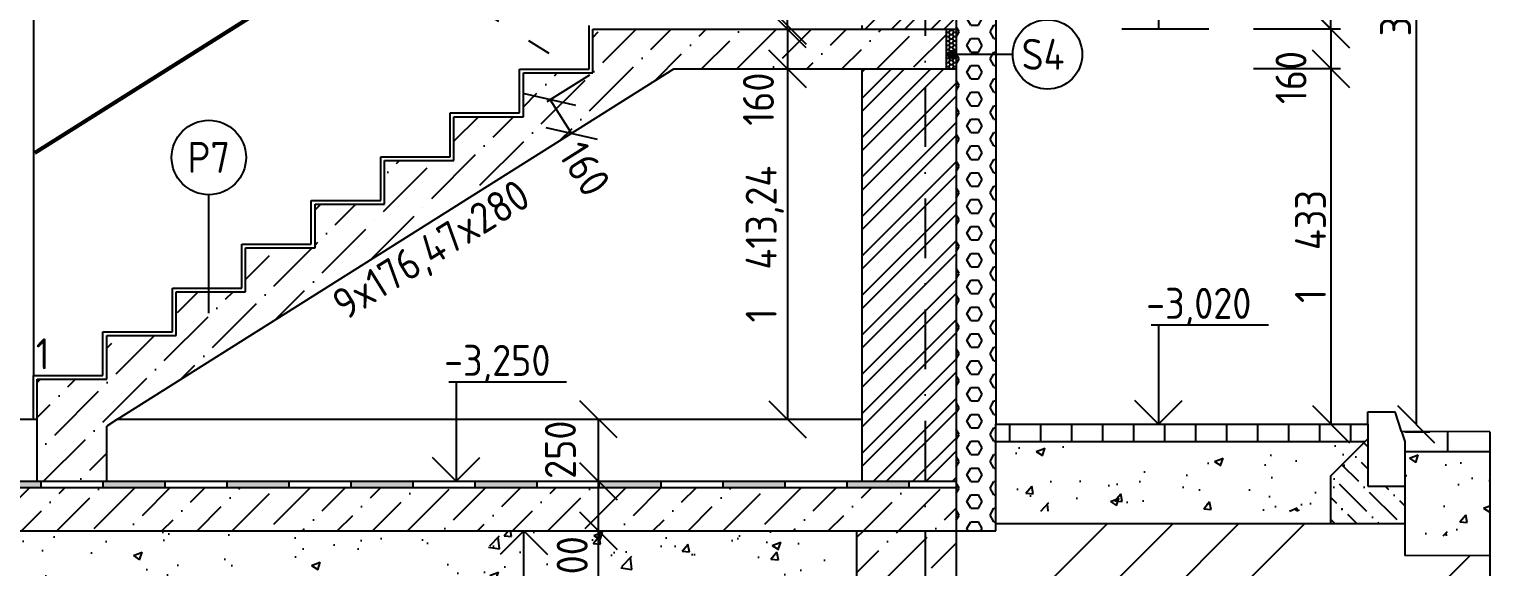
# Model space of a CAD drawing. Extents: x 3792242 to 5145247, y -1546315 to -1031918.
# Drawn here: x 3945978 to 3951867, y -1505355 to -1503187 of the extents above; entities that cross this region are included whole.
import ezdxf

# ---------------------------------------------------------------- set-up
doc = ezdxf.new("R2010")
doc.units = 0
doc.header["$MEASUREMENT"] = 0
doc.linetypes.add('ACAD_ISO03W100', pattern=[30, 12, -18])
doc.linetypes.add('BODKOCIARKOVANA_3', pattern=[5.6, 3, -1.3, 0, -1.3])
doc.layers.get('0').update_dxf_attribs({"linetype": 'CONTINUOUS'})
doc.layers.get('Defpoints').update_dxf_attribs({"color": 61, "linetype": 'CONTINUOUS'})
for name, color, linetype in [('KÓTY', 4, 'CONTINUOUS'), ('MÚRY', 1, 'CONTINUOUS'), ('OKNÁ', 143, 'CONTINUOUS'), ('osi', 253, 'CONTINUOUS'), ('POZEMOK', 7, 'CONTINUOUS'), ('TENKÁ', 7, 'CONTINUOUS'), ('ŠRAFY', 82, 'CONTINUOUS'), ('šrafy-múry', 8, 'CONTINUOUS')]:
    doc.layers.add(name, color=color, linetype=linetype)
doc.styles.add('STYLE1', font='isocp.shx')
doc.dimstyles.new('STANDARD-50', dxfattribs={"dimtxt": 125, "dimasz": 150, "dimexe": 10, "dimexo": 200, "dimgap": 20, "dimtad": 1, "dimdsep": 46, "dimlunit": 6, "dimtxsty": 'STYLE1', "dimblk1": 'OBLIQUE', "dimblk2": 'OBLIQUE', "dimsah": 1, "dimcen": 2.5, "dimse1": 1, "dimse2": 1, "dimadec": 0, "dimazin": 0, "dimtfac": 1, "dimtmove": 1, "dimatfit": 3, "dimldrblk": 'OBLIQUE', "dimfxl": 1, "dimtolj": 1, "dimtzin": 0, "dimarcsym": 0})
pattern_1 = [(45, (0, 7000), (53.0330086, 194.4543648), [250, -50, 0, -50])]

# ---------------------------------------------------------------- blocks, each defined once
blk = doc.blocks.new('_OBLIQUE')
at = {"color": 0, "linetype": 'ByBlock'}
blk.add_line((-0.5, -0.5), (0.5, 0.5), dxfattribs=at)
blk = doc.blocks.new('*D31772')
at = {"layer": 'Defpoints', "color": 0}
for p in [(3949335, -1503187.035), (3949035.5, -1503347.035), (3949335, -1503347.035)]:
    blk.add_point(p, dxfattribs=at)
at = {"layer": 'KÓTY', "color": 0, "lineweight": -2, "ltscale": 0.25}
blk.add_line((3949035.5, -1503187.035), (3949035.5, -1503347.035), dxfattribs=at)
at = {"layer": 'KÓTY', "color": 0, "linetype": 'ByBlock', "lineweight": -2, "xscale": 150, "yscale": 150, "zscale": 150}
for p, rotation in [((3949035.5, -1503187.035), 90), ((3949035.5, -1503347.035), 270)]:
    blk.add_blockref('_OBLIQUE', p, dxfattribs=dict(at, rotation=rotation))
at = {"layer": 'KÓTY', "color": 0, "insert": (3948918, -1503469), "char_height": 125, "attachment_point": 5, "rotation": 90, "style": 'STYLE1'}
blk.add_mtext('\\A1;160', dxfattribs=at)
blk = doc.blocks.new('*D31777')
at = {"layer": 'Defpoints', "color": 0}
for p in [(3949335, -1503347), (3949035.5, -1504760.3), (3949335, -1504760.3)]:
    blk.add_point(p, dxfattribs=at)
at = {"layer": 'KÓTY', "color": 0, "lineweight": -2, "ltscale": 0.25}
blk.add_line((3949035.5, -1503347), (3949035.5, -1504760.3), dxfattribs=at)
at = {"layer": 'KÓTY', "color": 0, "linetype": 'ByBlock', "lineweight": -2, "xscale": 150, "yscale": 150, "zscale": 150}
for p, rotation in [((3949035.5, -1503347), 90), ((3949035.5, -1504760.3), 270)]:
    blk.add_blockref('_OBLIQUE', p, dxfattribs=dict(at, rotation=rotation))
at = {"layer": 'KÓTY', "color": 0, "insert": (3948943.6, -1504053.7), "char_height": 125, "attachment_point": 5, "rotation": 90, "style": 'STYLE1'}
blk.add_mtext('\\A1;1ﾠ413,24', dxfattribs=at)
blk = doc.blocks.new('*D31778')
at = {"layer": 'Defpoints', "color": 0}
for p in [(3949035.5, -1503172.035), (3949335, -1503172.035), (3949335, -1503187.035)]:
    blk.add_point(p, dxfattribs=at)
at = {"layer": 'KÓTY', "color": 0, "lineweight": -2, "ltscale": 0.25}
for p, q in [((3949035.5, -1503172.035), (3949035.5, -1503022.035)), ((3949035.5, -1503187.035), (3949035.5, -1503172.035)), ((3949035.5, -1503187.035), (3949035.5, -1503337.035))]:
    blk.add_line(p, q, dxfattribs=at)
at = {"layer": 'KÓTY', "color": 0, "linetype": 'ByBlock', "lineweight": -2, "xscale": 150, "yscale": 150, "zscale": 150}
for p, rotation in [((3949035.5, -1503172.035), 270), ((3949035.5, -1503187.035), 90)]:
    blk.add_blockref('_OBLIQUE', p, dxfattribs=dict(at, rotation=rotation))
at = {"layer": 'KÓTY', "color": 0, "insert": (3948927.5, -1503031.5), "char_height": 125, "attachment_point": 5, "rotation": 90, "style": 'STYLE1'}
blk.add_mtext('\\A1;15', dxfattribs=at)
blk = doc.blocks.new('*D31779')
at = {"layer": 'Defpoints', "color": 0}
for p in [(3949035.5, -1500347), (3949335, -1500347), (3949335, -1503172)]:
    blk.add_point(p, dxfattribs=at)
at = {"layer": 'KÓTY', "color": 0, "lineweight": -2, "ltscale": 0.25}
blk.add_line((3949035.5, -1503172), (3949035.5, -1500347), dxfattribs=at)
at = {"layer": 'KÓTY', "color": 0, "linetype": 'ByBlock', "lineweight": -2, "xscale": 150, "yscale": 150, "zscale": 150}
for p, rotation in [((3949035.5, -1500347), 90), ((3949035.5, -1503172), 270)]:
    blk.add_blockref('_OBLIQUE', p, dxfattribs=dict(at, rotation=rotation))
at = {"layer": 'KÓTY', "color": 0, "insert": (3948953, -1501759.5), "char_height": 125, "attachment_point": 5, "rotation": 90, "style": 'STYLE1'}
blk.add_mtext('\\A1;2ﾠ825', dxfattribs=at)
blk = doc.blocks.new('*D39601')
at = {"layer": 'Defpoints', "color": 0}
for p in [(3948273, -1505210.3), (3948273, -1505210.3), (3948273, -1506360.3)]:
    blk.add_point(p, dxfattribs=at)
at = {"layer": 'KÓTY', "color": 0, "lineweight": -2, "ltscale": 0.25}
blk.add_line((3948273, -1506360.3), (3948273, -1505210.3), dxfattribs=at)
at = {"layer": 'KÓTY', "color": 0, "linetype": 'ByBlock', "lineweight": -2, "xscale": 150, "yscale": 150, "zscale": 150}
for p, rotation in [((3948273, -1505210.3), 90), ((3948273, -1506360.3), 270)]:
    blk.add_blockref('_OBLIQUE', p, dxfattribs=dict(at, rotation=rotation))
at = {"layer": 'KÓTY', "color": 0, "insert": (3948190.5, -1505785.3), "char_height": 125, "attachment_point": 5, "rotation": 90, "style": 'STYLE1'}
blk.add_mtext('\\A1;1ﾠ150', dxfattribs=at)
blk = doc.blocks.new('*D39604')
at = {"layer": 'Defpoints', "color": 0}
for p in [(3948273, -1505010.3), (3948273, -1505010.3), (3948273, -1505210.3)]:
    blk.add_point(p, dxfattribs=at)
at = {"layer": 'KÓTY', "color": 0, "lineweight": -2, "ltscale": 0.25}
blk.add_line((3948273, -1505210.3), (3948273, -1505010.3), dxfattribs=at)
at = {"layer": 'KÓTY', "color": 0, "linetype": 'ByBlock', "lineweight": -2, "xscale": 150, "yscale": 150, "zscale": 150}
for p, rotation in [((3948273, -1505010.3), 90), ((3948273, -1505210.3), 270)]:
    blk.add_blockref('_OBLIQUE', p, dxfattribs=dict(at, rotation=rotation))
at = {"layer": 'KÓTY', "color": 0, "insert": (3948167, -1505347), "char_height": 125, "attachment_point": 5, "rotation": 90, "style": 'STYLE1'}
blk.add_mtext('\\A1;200', dxfattribs=at)
blk = doc.blocks.new('*D39605')
at = {"layer": 'Defpoints', "color": 0}
for p in [(3948273, -1504760.3), (3948273, -1504760.3), (3948273, -1505010.3)]:
    blk.add_point(p, dxfattribs=at)
at = {"layer": 'KÓTY', "color": 0, "lineweight": -2, "ltscale": 0.25}
blk.add_line((3948273, -1505010.3), (3948273, -1504760.3), dxfattribs=at)
at = {"layer": 'KÓTY', "color": 0, "linetype": 'ByBlock', "lineweight": -2, "xscale": 150, "yscale": 150, "zscale": 150}
for p, rotation in [((3948273, -1504760.3), 90), ((3948273, -1505010.3), 270)]:
    blk.add_blockref('_OBLIQUE', p, dxfattribs=dict(at, rotation=rotation))
at = {"layer": 'KÓTY', "color": 0, "insert": (3948119.5, -1504883), "char_height": 125, "attachment_point": 5, "rotation": 90, "style": 'STYLE1'}
blk.add_mtext('\\A1;250', dxfattribs=at)
blk = doc.blocks.new('*D49320')
at = {"layer": 'Defpoints', "color": 0}
for p in [(3949715, -1503187.035), (3949715, -1503347.035), (3951226.5, -1503347.035)]:
    blk.add_point(p, dxfattribs=at)
at = {"layer": 'KÓTY', "color": 0, "lineweight": -2, "ltscale": 0.25}
blk.add_line((3951226.5, -1503187.035), (3951226.5, -1503347.035), dxfattribs=at)
at = {"layer": 'KÓTY', "color": 0, "linetype": 'ByBlock', "lineweight": -2, "xscale": 150, "yscale": 150, "zscale": 150}
for p, rotation in [((3951226.5, -1503187.035), 90), ((3951226.5, -1503347.035), 270)]:
    blk.add_blockref('_OBLIQUE', p, dxfattribs=dict(at, rotation=rotation))
at = {"layer": 'KÓTY', "color": 0, "insert": (3951065.5, -1503382), "char_height": 125, "attachment_point": 5, "rotation": 90, "style": 'STYLE1'}
blk.add_mtext('\\A1;160', dxfattribs=at)
blk = doc.blocks.new('*D49328')
at = {"layer": 'Defpoints', "color": 0}
for p in [(3949925, -1501180.3), (3949875, -1504780.3), (3951569.5, -1504780.3)]:
    blk.add_point(p, dxfattribs=at)
at = {"layer": 'KÓTY', "color": 0, "lineweight": -2, "ltscale": 0.25}
blk.add_line((3951569.5, -1501180.3), (3951569.5, -1504780.3), dxfattribs=at)
at = {"layer": 'KÓTY', "color": 0, "linetype": 'ByBlock', "lineweight": -2, "xscale": 150, "yscale": 150, "zscale": 150}
for p, rotation in [((3951569.5, -1501180.3), 90), ((3951569.5, -1504780.3), 270)]:
    blk.add_blockref('_OBLIQUE', p, dxfattribs=dict(at, rotation=rotation))
at = {"layer": 'KÓTY', "color": 0, "insert": (3951487, -1502980.3), "char_height": 125, "attachment_point": 5, "rotation": 90, "style": 'STYLE1'}
blk.add_mtext('\\A1;3ﾠ600', dxfattribs=at)
blk = doc.blocks.new('*D49339')
at = {"layer": 'Defpoints', "color": 0}
for p in [(3951226.5, -1501210.3), (3951226.5, -1501210.3), (3951226.5, -1503187.3)]:
    blk.add_point(p, dxfattribs=at)
at = {"layer": 'KÓTY', "color": 0, "lineweight": -2, "ltscale": 0.25}
blk.add_line((3951226.5, -1503187.3), (3951226.5, -1501210.3), dxfattribs=at)
at = {"layer": 'KÓTY', "color": 0, "linetype": 'ByBlock', "lineweight": -2, "xscale": 150, "yscale": 150, "zscale": 150}
for p, rotation in [((3951226.5, -1501210.3), 90), ((3951226.5, -1503187.3), 270)]:
    blk.add_blockref('_OBLIQUE', p, dxfattribs=dict(at, rotation=rotation))
at = {"layer": 'KÓTY', "color": 0, "insert": (3951144, -1502198.8), "char_height": 125, "attachment_point": 5, "rotation": 90, "style": 'STYLE1'}
blk.add_mtext('\\A1;1ﾠ977', dxfattribs=at)
blk = doc.blocks.new('*D49340')
at = {"layer": 'Defpoints', "color": 0}
for p in [(3951226.5, -1503347), (3951226.5, -1504780), (3951226.5, -1504780)]:
    blk.add_point(p, dxfattribs=at)
at = {"layer": 'KÓTY', "color": 0, "lineweight": -2, "ltscale": 0.25}
blk.add_line((3951226.5, -1503347), (3951226.5, -1504780), dxfattribs=at)
at = {"layer": 'KÓTY', "color": 0, "linetype": 'ByBlock', "lineweight": -2, "xscale": 150, "yscale": 150, "zscale": 150}
for p, rotation in [((3951226.5, -1503347), 90), ((3951226.5, -1504780), 270)]:
    blk.add_blockref('_OBLIQUE', p, dxfattribs=dict(at, rotation=rotation))
at = {"layer": 'KÓTY', "color": 0, "insert": (3951144, -1504063.5), "char_height": 125, "attachment_point": 5, "rotation": 90, "style": 'STYLE1'}
blk.add_mtext('\\A1;1ﾠ433', dxfattribs=at)

msp = doc.modelspace()

# ---------------------------------------------------------------- hatches: boundary and pattern name
at = {"layer": 'TENKÁ'}
h = msp.add_hatch(color=256, dxfattribs=at)
h.dxf.hatch_style = 1
h.paths.add_polyline_path([(3949697.5, -1503273.676, -2.41421356), (3949682.5, -1503288.676, -0.41421356)])
at = {"layer": 'TENKÁ', "ltscale": 0.25}
for points in [[(3946025, -1505010.27), (3945775, -1505010.27), (3945775, -1505035.27), (3946025, -1505035.27)], [(3946525, -1505010.27), (3946275, -1505010.27), (3946275, -1505035.27), (3946525, -1505035.27)], [(3947025, -1505010.27), (3946775, -1505010.27), (3946775, -1505035.27), (3947025, -1505035.27)], [(3947525, -1505010.27), (3947275, -1505010.27), (3947275, -1505035.27), (3947525, -1505035.27)], [(3948025, -1505010.27), (3947775, -1505010.27), (3947775, -1505035.27), (3948025, -1505035.27)], [(3948525, -1505010.27), (3948275, -1505010.27), (3948275, -1505035.27), (3948525, -1505035.27)], [(3949025, -1505010.27), (3948775, -1505010.27), (3948775, -1505035.27), (3949025, -1505035.27)], [(3949525, -1505010.27), (3949275, -1505010.27), (3949275, -1505035.27), (3949525, -1505035.27)]]:
    msp.add_hatch(color=256, dxfattribs=at).paths.add_polyline_path(points)
at = {"layer": 'ŠRAFY'}
h = msp.add_hatch(dxfattribs=at)
h.set_pattern_fill('ANSI32', color=256, scale=300)
h.paths.add_polyline_path([(3949715, -1501210.27), (3949335, -1501210.27), (3949335, -1503172.035), (3949335, -1503187.035), (3949715, -1503187.035)])
h = msp.add_hatch(dxfattribs=at)
h.set_pattern_fill('HEX', color=256, scale=250)
h.set_pattern_definition([(0, (-512070, 16000), (0, 54.12658774), [31.25, -62.5]), (120, (-512070, 16000), (-46.875, -27.06329387), [31.25, -62.5]), (60, (-512038.75, 16000), (-46.875, 27.06329387), [31.25, -62.5])])
h.paths.add_polyline_path([(3949715, -1505210.27), (3949875, -1505210.27), (3949875, -1505180.27), (3949875, -1504850.27), (3949875, -1504780.27), (3949875, -1501210.27), (3949715, -1501210.27), (3949715, -1501680.27), (3949715, -1502330.27), (3949715, -1503187.035), (3949715, -1503347.035), (3949715, -1505010.27), (3949715, -1505035.27), (3949715, -1505210.27)])
h = msp.add_hatch(dxfattribs=at)
h.set_pattern_fill('HONEY', color=256, scale=80)
h.set_pattern_definition([(0, (-507094, 1000), (15, 8.660254038), [10, -20]), (120, (-507094, 1000), (-15, 8.660254038), [10, -20]), (60, (-507094, 1000), (4e-15, 17.320508076), [-20, 10])])
h.paths.add_polyline_path([(3949675, -1503347.035), (3949715, -1503347.035), (3949715, -1503187.035), (3949675, -1503187.035)])
h = msp.add_hatch(dxfattribs=at)
h.set_pattern_fill('ANSI32', color=256, scale=300)
h.paths.add_polyline_path([(3949715, -1505010.27), (3949715, -1503347.035), (3949335, -1503347.035), (3949335, -1504760.27), (3949335, -1505010.27), (3949715, -1505010.27)])
at = {"layer": 'ŠRAFY', "ltscale": 0.25}
h = msp.add_hatch(dxfattribs=at)
h.set_pattern_fill('ANSI34', color=256, scale=1500)
h.paths.add_polyline_path([(3951525, -1505180.27), (3951225, -1505180.27), (3949875, -1505180.27), (3949875, -1505210.27), (3949715, -1505210.27), (3949715, -1506360.27), (3950015, -1506360.27), (3950015, -1507160.27), (3949015, -1507160.27), (3947956.5, -1507160.27), (3945950, -1507160.27), (3943750, -1507160.27), (3943750, -1506360.27), (3942100, -1506360.27), (3942100, -1507160.27), (3939700, -1507160.27), (3939700, -1506360.27), (3938032.5, -1506360.27), (3937870.5, -1506360.27), (3937319, -1506360.27), (3937135, -1506360.27), (3937135, -1507160.27), (3935335, -1507160.27), (3935335, -1506360.27), (3934935, -1505960.27), (3903845, -1505960.27), (3903845, -1506760.27), (3901845, -1506760.27), (3901845, -1505960.27), (3901323.5, -1505960.27), (3900802.5, -1505960.27), (3900610, -1505960.27), (3899430, -1505960.27), (3899430, -1506760.27), (3896930, -1506760.27), (3896930, -1505960.27), (3895480, -1505960.27), (3895480, -1506760.27), (3892980, -1506760.27), (3892980, -1505960.27), (3892032.5, -1505960.27), (3891870.5, -1505960.27), (3891319, -1505960.27), (3890565, -1505960.27), (3890565, -1506760.27), (3888565, -1506760.27), (3888565, -1505960.27), (3887418.96, -1503975.27), (3887208.5, -1503975.27), (3886961.737, -1503975.27), (3886755, -1503975.27), (3886755, -1508373.5), (3951867, -1508373.5), (3951867, -1505310.613), (3951525, -1505310.271)])
h.paths.add_polyline_path([(3937808.889, -1506585.2), (3938327.738, -1506585.2), (3938327.738, -1506785.249), (3937808.889, -1506785.249)], flags=24)
h.paths.add_polyline_path([(3937377, -1506904.07), (3937377, -1506616.471), (3937627, -1506616.471), (3937627, -1506904.07)], flags=24)
h.paths.add_polyline_path([(3900353.889, -1506185.2), (3900860.238, -1506185.2), (3900860.238, -1506385.249), (3900353.889, -1506385.249)], flags=24)
h.paths.add_polyline_path([(3900911.5, -1506504.07), (3900911.5, -1506216.471), (3901161.5, -1506216.471), (3901161.5, -1506504.07)], flags=24)
h.paths.add_polyline_path([(3891808.889, -1506185.2), (3892315.238, -1506185.2), (3892315.238, -1506385.249), (3891808.889, -1506385.249)], flags=24)
h.paths.add_polyline_path([(3891377, -1506504.07), (3891377, -1506216.471), (3891627, -1506216.471), (3891627, -1506504.07)], flags=24)
h = msp.add_hatch(dxfattribs=at)
h.set_pattern_fill('ANSI31', color=256, scale=1000, angle=45)
h.set_pattern_definition([(90, (155182, 470), (-125, 8e-15), [])])
h.paths.add_polyline_path([(3951421.5, -1504850.27), (3951421.5, -1504780.27), (3949828.5, -1504780.27), (3949828.5, -1504850.27)])
h = msp.add_hatch(dxfattribs=at)
h.set_pattern_fill('ANSI31', color=256, scale=1500, angle=45)
h.set_pattern_definition([(90, (137385.5, -490), (-187.5, 1e-14), [])])
h.paths.add_polyline_path([(3951867, -1504810.27), (3951525, -1504810.27), (3951525, -1504885.27), (3951530, -1504890.27), (3951867, -1504890.27)])
h = msp.add_hatch(dxfattribs=at)
h.set_pattern_fill('AR-CONC', color=256, scale=50)
h.set_pattern_definition([(50, (-12030210.95, 625680.72), (358.6300913, -31.3760675), [37.5, -412.5]), (355, (-12030210.95, 625680.72), (-69.375667, 376.096067), [30, -330]), (100.4514445, (-12030181.06, 625678.1), (289.254423, 344.7199955), [31.870096, -350.571056]), (46.1842, (-12030210.95, 625780.72), (533.620665, -82.75964), [56.25, -618.75]), (96.6356355, (-12030166.5, 625773.83), (467.330973, 487.0593), [47.805171, -525.85688]), (351.184164, (-12030210.95, 625780.7), (467.330973, 487.0593), [45, -495]), (21, (-12030160.95, 625755.72), (298.453526, -201.3094453), [37.5, -412.5]), (326, (-12030160.95, 625755.72), (121.657666, 362.5750225), [30, -330]), (71.4514447, (-12030136.08, 625738.95), (420.111188, 161.2655764), [31.870095, -350.571056]), (37.5, (-12030210.95, 625680.72), (6.0799277, 166.4469269), [0, -326, 0, -335, 0, -331.25]), (7.5, (-12030210.95, 625680.72), (131.5347687, 197.205856), [0, -191, 0, -318.5, 0, -126.25]), (327.5, (-12030322.45, 625680.72), (266.9112181, -11.2774359), [0, -125, 0, -390, 0, -517.5]), (317.5, (-12030372.45, 625680.72), (291.5930847, 50.052491), [0, -162.5, 0, -259, 0, -367.5])])
h.paths.add_polyline_path([(3949953.5, -1504980.27), (3949953.5, -1505130.27), (3951296.5, -1505130.27), (3951296.5, -1504980.27), (3951421.5, -1504855.27), (3951421.5, -1504850.27), (3949828.5, -1504850.27), (3949828.5, -1504855.27)])
h = msp.add_hatch(dxfattribs=at)
h.set_pattern_fill('ANSI36', color=256, scale=500, angle=90)
h.set_pattern_definition([(135, (-12143516.87, 623247.38), (-121.53397802, 33.14563037), [156.25, -31.25, 0, -31.25])])
h.paths.add_polyline_path([(3951375, -1504839.27), (3951225, -1504989.27), (3951225, -1505180.27), (3951525, -1505180.27), (3951525, -1505030.27), (3951375, -1505030.27)])
h = msp.add_hatch(dxfattribs=at)
h.set_pattern_fill('AR-CONC', color=256, scale=50)
h.set_pattern_definition([(50, (-12048416.95, 624720.72), (358.6300913, -31.3760675), [37.5, -412.5]), (355, (-12048416.95, 624720.72), (-69.375667, 376.096067), [30, -330]), (100.4514445, (-12048387.06, 624718.1), (289.254423, 344.7199955), [31.870096, -350.571056]), (46.1842, (-12048416.95, 624820.72), (533.620665, -82.75964), [56.25, -618.75]), (96.6356355, (-12048372.5, 624813.83), (467.330973, 487.0593), [47.805171, -525.85688]), (351.184164, (-12048416.95, 624820.7), (467.330973, 487.0593), [45, -495]), (21, (-12048366.95, 624795.72), (298.453526, -201.3094453), [37.5, -412.5]), (326, (-12048366.95, 624795.72), (121.657666, 362.5750225), [30, -330]), (71.4514447, (-12048342.08, 624778.95), (420.111188, 161.2655764), [31.870095, -350.571056]), (37.5, (-12048416.95, 624720.72), (6.0799277, 166.4469269), [0, -326, 0, -335, 0, -331.25]), (7.5, (-12048416.95, 624720.72), (131.5347687, 197.205856), [0, -191, 0, -318.5, 0, -126.25]), (327.5, (-12048528.45, 624720.72), (266.9112181, -11.2774359), [0, -125, 0, -390, 0, -517.5]), (317.5, (-12048578.45, 624720.72), (291.5930847, 50.052491), [0, -162.5, 0, -259, 0, -367.5])])
h.paths.add_polyline_path([(3951867, -1504890.27), (3951525, -1504890.27), (3951525, -1505230.27), (3951867, -1505230.27)])
h = msp.add_hatch(dxfattribs=at)
h.set_pattern_fill('AR-CONC', color=256, scale=50)
h.set_pattern_definition([(50, (-12185392.95, 625210.72), (358.6300913, -31.3760675), [37.5, -412.5]), (355, (-12185392.95, 625210.72), (-69.375667, 376.096067), [30, -330]), (100.4514445, (-12185363.06, 625208.1), (289.254423, 344.7199955), [31.870096, -350.571056]), (46.1842, (-12185392.95, 625310.72), (533.620665, -82.75964), [56.25, -618.75]), (96.6356355, (-12185348.5, 625303.83), (467.330973, 487.0593), [47.805171, -525.85688]), (351.184164, (-12185392.95, 625310.7), (467.330973, 487.0593), [45, -495]), (21, (-12185342.95, 625285.72), (298.453526, -201.3094453), [37.5, -412.5]), (326, (-12185342.95, 625285.72), (121.657666, 362.5750225), [30, -330]), (71.4514447, (-12185318.08, 625268.95), (420.111188, 161.2655764), [31.870095, -350.571056]), (37.5, (-12185392.95, 625210.72), (6.0799277, 166.4469269), [0, -326, 0, -335, 0, -331.25]), (7.5, (-12185392.95, 625210.72), (131.5347687, 197.205856), [0, -191, 0, -318.5, 0, -126.25]), (327.5, (-12185504.45, 625210.72), (266.9112181, -11.2774359), [0, -125, 0, -390, 0, -517.5]), (317.5, (-12185554.45, 625210.72), (291.5930847, 50.052491), [0, -162.5, 0, -259, 0, -367.5])])
h.paths.add_polyline_path([(3945075, -1505210.27), (3945075, -1505430.27), (3945175, -1505430.27), (3945175, -1506360.27), (3945950, -1506360.27), (3947956.5, -1506360.27), (3949015, -1506360.27), (3949315, -1506360.27), (3949315, -1505210.27), (3947971.5, -1505210.27)])
h.paths.add_polyline_path([(3947468.843, -1505778.895), (3947987.691, -1505778.895), (3947987.691, -1505978.944), (3947468.843, -1505978.944)], flags=24)
h.paths.add_polyline_path([(3945407.5, -1506039.07), (3945407.5, -1505751.471), (3945657.5, -1505751.471), (3945657.5, -1506039.07)], flags=24)
h.paths.add_polyline_path([(3945329.5, -1505621.799), (3945329.5, -1505334.201), (3945579.5, -1505334.201), (3945579.5, -1505621.799)], flags=24)
h.paths.add_polyline_path([(3947465.038, -1505428.895), (3947983.886, -1505428.895), (3947983.886, -1505628.944), (3947465.038, -1505628.944)], flags=24)
h.paths.add_polyline_path([(3948102.866, -1505841.663), (3948102.866, -1505579.065), (3948277.964, -1505579.065), (3948277.964, -1505841.663)], flags=24)
h.paths.add_polyline_path([(3948102.824, -1505928.976), (3948102.824, -1505816.592), (3948277.602, -1505816.592), (3948277.602, -1505928.976)], flags=24)
h.paths.add_polyline_path([(3948102.915, -1505991.476), (3948102.915, -1505903.976), (3948277.915, -1505903.976), (3948277.915, -1505991.476)], flags=24)
h.paths.add_polyline_path([(3945343, -1505309.299), (3945343, -1505021.701), (3945593, -1505021.701), (3945593, -1505309.299)], flags=9)
h.paths.add_polyline_path([(3948042, -1505490.799), (3948042, -1505203.201), (3948292, -1505203.201), (3948292, -1505490.799)], flags=9)
at = {"layer": 'šrafy-múry'}
h = msp.add_hatch(dxfattribs=at)
h.set_pattern_fill('ANSI36', color=253, scale=800)
h.set_pattern_definition([(45, (0, 4000), (53.0330086, 194.4543648), [250, -50, 0, -50])])
h.paths.add_polyline_path([(3948163.585, -1503607.095), (3948576.214, -1503347.035), (3949335, -1503347.035), (3949675, -1503347.035), (3949675, -1503187.035), (3949335, -1503187.035), (3948250, -1503187.035), (3948250, -1503363.506), (3947970, -1503363.506), (3947970, -1503539.976), (3947690, -1503539.976), (3947690, -1503716.447), (3947410, -1503716.447), (3947410, -1503892.917), (3947130, -1503892.917), (3947130, -1504069.388), (3946850, -1504069.388), (3946850, -1504245.859), (3946570, -1504245.859), (3946570, -1504422.329), (3946290, -1504422.329), (3946290, -1504598.8), (3946010, -1504598.8), (3946010, -1504760.27), (3946010, -1505010.27), (3946025, -1505010.27), (3946275, -1505010.27), (3946290, -1505010.27), (3946290, -1504787.926), (3946333.88, -1504760.27)])
h = msp.add_hatch(dxfattribs=at)
h.set_pattern_fill('ANSI36', color=253, scale=800, angle=360)
h.set_pattern_definition(pattern_1)
h.paths.add_polyline_path([(3949715, -1505210.27), (3949715, -1505035.27), (3944625, -1505035.27), (3944625, -1505210.27), (3949715, -1505210.27)])
h = msp.add_hatch(dxfattribs=at)
h.set_pattern_fill('ANSI36', color=253, scale=800, angle=360)
h.set_pattern_definition([(45, (46670, 7000), (53.0330086, 194.4543648), [250, -50, 0, -50])])
h.paths.add_polyline_path([(3944825, -1505210.124), (3944625, -1505212.273), (3943106.178, -1505228.592), (3943102.858, -1505228.628), (3942950, -1505230.27), (3942950, -1505280.27), (3942800, -1505280.27), (3942800, -1505230.27), (3941125, -1505212.273), (3940675, -1505207.438), (3936285, -1505160.27), (3936285, -1505430.27), (3936435, -1505430.27), (3938774.5, -1505430.27), (3940575, -1505430.27), (3941225, -1505430.27), (3944525, -1505430.27), (3944825, -1505430.27)])
h.paths.add_polyline_path([(3947581.5, -1505439.07), (3947581.5, -1505151.471), (3947831.5, -1505151.471), (3947831.5, -1505439.07)], flags=9)
h = msp.add_hatch(dxfattribs=at)
h.set_pattern_fill('ANSI36', color=253, scale=800, angle=360)
h.set_pattern_definition(pattern_1)
h.paths.add_polyline_path([(3949715, -1505210.27), (3949315, -1505210.27), (3949315, -1506360.27), (3949715, -1506360.27)])

# ---------------------------------------------------------------- linework, layer by layer
at = {"layer": 'Defpoints'}
msp.add_line((3951867, -1504810.612), (3951867, -1508373.5), dxfattribs=at)
at = {"layer": 'KÓTY', "ltscale": 0.25}
for p, q in [((3950733.5, -1503187.035), (3950383.5, -1503187.035)), ((3951264.5, -1503187.035), (3950914.5, -1503187.035)), ((3951264.5, -1503347.035), (3950914.5, -1503347.035))]:
    msp.add_line(p, q, dxfattribs=at)
at = {"layer": 'KÓTY'}
for p, q in [((3948236.693, -1503371.892), (3948064.968, -1503480.122)), ((3948078.275, -1503471.736), (3948163.585, -1503607.095))]:
    msp.add_line(p, q, dxfattribs=at)
at = {"layer": 'MÚRY'}
for p, q in [((3949875, -1501210.27), (3949875, -1504780.27)), ((3948235, -1503348.506), (3948235, -1503172.035)), ((3946333.88, -1504760.27), (3948576.214, -1503347.035)), ((3947955, -1503348.506), (3948235, -1503348.506)), ((3947955, -1503524.976), (3947955, -1503348.506)), ((3948576.214, -1503347.035), (3949335, -1503347.035)), ((3949335, -1503347.035), (3949335, -1504760.27)), ((3947675, -1503701.447), (3947675, -1503524.976)), ((3947675, -1503524.976), (3947955, -1503524.976)), ((3947395, -1503877.917), (3947395, -1503701.447)), ((3947395, -1503701.447), (3947675, -1503701.447)), ((3947115, -1504054.388), (3947115, -1503877.917)), ((3947115, -1503877.917), (3947395, -1503877.917)), ((3946835, -1504230.859), (3946835, -1504054.388)), ((3946835, -1504054.388), (3947115, -1504054.388)), ((3946555, -1504407.329), (3946555, -1504230.859)), ((3946555, -1504230.859), (3946835, -1504230.859)), ((3946275, -1504583.8), (3946275, -1504407.329)), ((3946275, -1504407.329), (3946555, -1504407.329)), ((3945995, -1504760.27), (3945995, -1504583.8)), ((3945995, -1504583.8), (3946275, -1504583.8)), ((3944815, -1504760.27), (3945995, -1504760.27)), ((3946333.88, -1504760.27), (3949335, -1504760.27)), ((3951375, -1504780.27), (3951375, -1504730.27)), ((3951375, -1504730.27), (3951485, -1504730.27)), ((3951511.662, -1504810.257), (3951485, -1504730.27)), ((3949875, -1504780.27), (3951375, -1504780.27)), ((3951867, -1504810.612), (3951511.662, -1504810.257)), ((3951525, -1504810.27), (3951625, -1504810.27))]:
    msp.add_line(p, q, dxfattribs=at)
at = {"layer": 'OKNÁ', "ltscale": 0.25}
for p, q in [((3949943.5, -1503288.676), (3949697.5, -1503288.676)), ((3946701.819, -1504332.118), (3946701.819, -1503854.442))]:
    msp.add_line(p, q, dxfattribs=at)
for centre, radius in [((3950083.5, -1503288.676), 140), ((3946701.819, -1503704.442), 150)]:
    msp.add_circle(centre, radius, dxfattribs=at)
at = {"layer": 'osi', "linetype": 'BODKOCIARKOVANA_3', "ltscale": 80}
msp.add_line((3949590, -1485946), (3949590, -1508356), dxfattribs=at)
at = {"layer": 'POZEMOK', "color": 8, "ltscale": 0.15}
for p, q in [((3945995, -1503683.8), (3948235, -1502272.035)), ((3946003, -1503688.214), (3948227, -1502286.533))]:
    msp.add_line(p, q, dxfattribs=at)
at = {"layer": 'TENKÁ'}
for p, q in [((3949715, -1501210.27), (3949715, -1506360.27)), ((3945995, -1502080.27), (3945995, -1504583.8)), ((3949335, -1503172.035), (3949335, -1503187.035)), ((3948250, -1503363.506), (3948250, -1503187.035)), ((3948250, -1503187.035), (3949335, -1503187.035)), ((3949335, -1503187.035), (3949715, -1503187.035)), ((3949675, -1503187.035), (3949675, -1503347.035)), ((3949335, -1503347.035), (3949715, -1503347.035)), ((3947970, -1503539.976), (3947970, -1503363.506)), ((3947970, -1503363.506), (3948250, -1503363.506)), ((3947690, -1503716.447), (3947690, -1503539.976)), ((3947690, -1503539.976), (3947970, -1503539.976)), ((3947410, -1503892.917), (3947410, -1503716.447)), ((3947410, -1503716.447), (3947690, -1503716.447)), ((3947130, -1504069.388), (3947130, -1503892.917)), ((3947130, -1503892.917), (3947410, -1503892.917)), ((3946850, -1504245.859), (3946850, -1504069.388)), ((3946850, -1504069.388), (3947130, -1504069.388)), ((3946570, -1504422.329), (3946570, -1504245.859)), ((3946570, -1504245.859), (3946850, -1504245.859)), ((3946290, -1504422.329), (3946570, -1504422.329)), ((3946290, -1504598.8), (3946290, -1504422.329)), ((3946010, -1504598.8), (3946290, -1504598.8)), ((3946010, -1505010.27), (3946010, -1504598.8)), ((3945995, -1504760.27), (3946010, -1504760.27)), ((3946333.88, -1504760.27), (3946290, -1504787.926)), ((3949335, -1504760.27), (3949335, -1505010.27)), ((3946290, -1505010.27), (3946290, -1504787.926)), ((3949875, -1505210.27), (3949875, -1504780.27)), ((3951375, -1504780.27), (3951375, -1505030.27)), ((3951511.662, -1504810.257), (3951525, -1504850.27)), ((3949875, -1504850.27), (3951364, -1504850.27)), ((3951225, -1504989.27), (3951375, -1504839.27)), ((3951525, -1504850.27), (3951525, -1505310.271)), ((3951525, -1504890.27), (3951867, -1504890.27)), ((3951225, -1504989.27), (3951225, -1505180.27)), ((3944625, -1505010.27), (3949715, -1505010.27)), ((3951375, -1505030.27), (3951525, -1505030.27)), ((3944625, -1505210.27), (3949875, -1505210.27)), ((3949315, -1506360.27), (3949315, -1505210.27)), ((3949875, -1505180.27), (3951525, -1505180.27)), ((3951866.5, -1505310.612), (3951525, -1505310.271))]:
    msp.add_line(p, q, dxfattribs=at)
at = {"layer": 'TENKÁ', "linetype": 'ACAD_ISO03W100', "ltscale": 8}
msp.add_line((3946163.853, -1502080.27), (3948173.786, -1503347.035), dxfattribs=at)
at = {"layer": 'TENKÁ', "linetype": 'ByBlock', "ltscale": 0.25}
for p, q in [((3950530.5, -1502787.035), (3950530.5, -1503187.035)), ((3950974.805, -1504380.27), (3950500.906, -1504380.27)), ((3950530.5, -1504380.27), (3950530.5, -1504780.27)), ((3948143.805, -1504610.27), (3947669.906, -1504610.27)), ((3947699.5, -1504610.27), (3947699.5, -1505010.27)), ((3950530.5, -1504780.27), (3950435.041, -1504684.811)), ((3950530.5, -1504780.27), (3950625.959, -1504684.811)), ((3947699.5, -1505010.27), (3947604.041, -1504914.811)), ((3947699.5, -1505010.27), (3947794.959, -1504914.811)), ((3947971.5, -1505210.27), (3947876.041, -1505305.73)), ((3947971.5, -1505210.27), (3948066.959, -1505305.73)), ((3947971.5, -1505610.27), (3947971.5, -1505210.27))]:
    msp.add_line(p, q, dxfattribs=at)
at = {"layer": 'TENKÁ', "ltscale": 0.25}
for p, q in [((3944625, -1505035.27), (3949715, -1505035.27)), ((3946025, -1505010.27), (3946025, -1505035.27)), ((3946275, -1505010.27), (3946275, -1505035.27)), ((3946525, -1505010.27), (3946525, -1505035.27)), ((3946775, -1505010.27), (3946775, -1505035.27)), ((3947025, -1505010.27), (3947025, -1505035.27)), ((3947275, -1505010.27), (3947275, -1505035.27)), ((3947525, -1505010.27), (3947525, -1505035.27)), ((3947775, -1505010.27), (3947775, -1505035.27)), ((3948025, -1505010.27), (3948025, -1505035.27)), ((3948275, -1505010.27), (3948275, -1505035.27)), ((3948525, -1505010.27), (3948525, -1505035.27)), ((3948775, -1505010.27), (3948775, -1505035.27)), ((3949025, -1505010.27), (3949025, -1505035.27)), ((3949275, -1505010.27), (3949275, -1505035.27)), ((3949525, -1505010.27), (3949525, -1505035.27))]:
    msp.add_line(p, q, dxfattribs=at)
at = {"layer": 'TENKÁ'}
msp.add_circle((3949697.5, -1503288.676), 15, dxfattribs=at)

# ---------------------------------------------------------------- block references
at = {"layer": 'KÓTY', "xscale": 150, "yscale": 150, "zscale": 150}
for p, rotation in [((3948078.275, -1503471.736), 122.2212668064709), ((3948163.585, -1503607.095), 302.2212668064709)]:
    msp.add_blockref('_OBLIQUE', p, dxfattribs=dict(at, rotation=rotation))

# ---------------------------------------------------------------- texts
at = {"layer": 'KÓTY', "insert": (3948218.14, -1503750.153), "char_height": 125, "attachment_point": 5, "rotation": 302.2212668, "style": 'STYLE1'}
msp.add_mtext('\\A1;160', dxfattribs=at)
at = {"layer": 'TENKÁ', "ltscale": 0.25, "style": 'STYLE1'}
for s, p in [('S4', (3949979.196, -1503350.854)), ('P7', (3946616.015, -1503766.62)), ('-3,020', (3950481.389, -1504355.249)), ('1', (3946003.983, -1504558.779)), ('-3,250', (3947650.389, -1504585.249))]:
    msp.add_text(s, height=125, dxfattribs=at).set_placement(p)
at = {"layer": 'TENKÁ', "linetype": 'Continuous', "style": 'STYLE1'}
msp.add_text('9x176,47x280', height=125, rotation=32, dxfattribs=at).set_placement((3947252.521, -1504364.066))

# ---------------------------------------------------------------- dimensions: what is measured, and where the dimension line sits
at = {"layer": 'KÓTY', "ltscale": 0.25}
for base, p1, p2, picture, middle in [((3949035.5, -1500347.035), (3949335, -1503172.035), (3949335, -1500347.035), '*D31779', (3948952.957, -1501759.535)), ((3951569.5, -1504780.27), (3949925, -1501180.27), (3949875, -1504780.27), '*D49328', (3951486.957, -1502980.27)), ((3951226.5, -1501210.27), (3951226.5, -1503187.27), (3951226.5, -1501210.27), '*D49339', (3951143.957, -1502198.77)), ((3949035.5, -1504760.2703), (3949335, -1503347.035), (3949335, -1504760.2703), '*D31777', (3948943.625, -1504053.6526)), ((3951226.5, -1504780.035), (3951226.5, -1503347.035), (3951226.5, -1504780.035), '*D49340', (3951143.957, -1504063.535)), ((3948273, -1505210.27), (3948273, -1506360.27), (3948273, -1505210.27), '*D39601', (3948190.457, -1505785.27))]:
    dim = msp.add_linear_dim(base=base, p1=p1, p2=p2, angle=90, dimstyle='STANDARD-50', override={"dimtxsty": 'STYLE1', "dimldrblk": 'OBLIQUE'}, dxfattribs=at)
    dim.commit()
    dim.dimension.update_dxf_attribs({"geometry": picture, "text_midpoint": middle})
for base, p1, p2, picture, middle in [((3949035.5, -1503172.035), (3949335, -1503187.035), (3949335, -1503172.035), '*D31778', (3949010, -1503031.5)), ((3949035.5, -1503347.035), (3949335, -1503187.035), (3949335, -1503347.035), '*D31772', (3949000.5, -1503469)), ((3951226.5, -1503347.035), (3949715, -1503187.035), (3949715, -1503347.035), '*D49320', (3951148, -1503382)), ((3948273, -1504760.27), (3948273, -1505010.27), (3948273, -1504760.27), '*D39605', (3948202, -1504883)), ((3948273, -1505010.27), (3948273, -1505210.27), (3948273, -1505010.27), '*D39604', (3948249.5, -1505347))]:
    dim = msp.add_linear_dim(base=base, p1=p1, p2=p2, angle=90, dimstyle='STANDARD-50', override={"dimtxsty": 'STYLE1', "dimldrblk": 'OBLIQUE'}, dxfattribs=at)
    dim.commit()
    dim.dimension.update_dxf_attribs({"geometry": picture, "text_midpoint": middle, "dimtype": 160})

doc.saveas('drawing.dxf')
